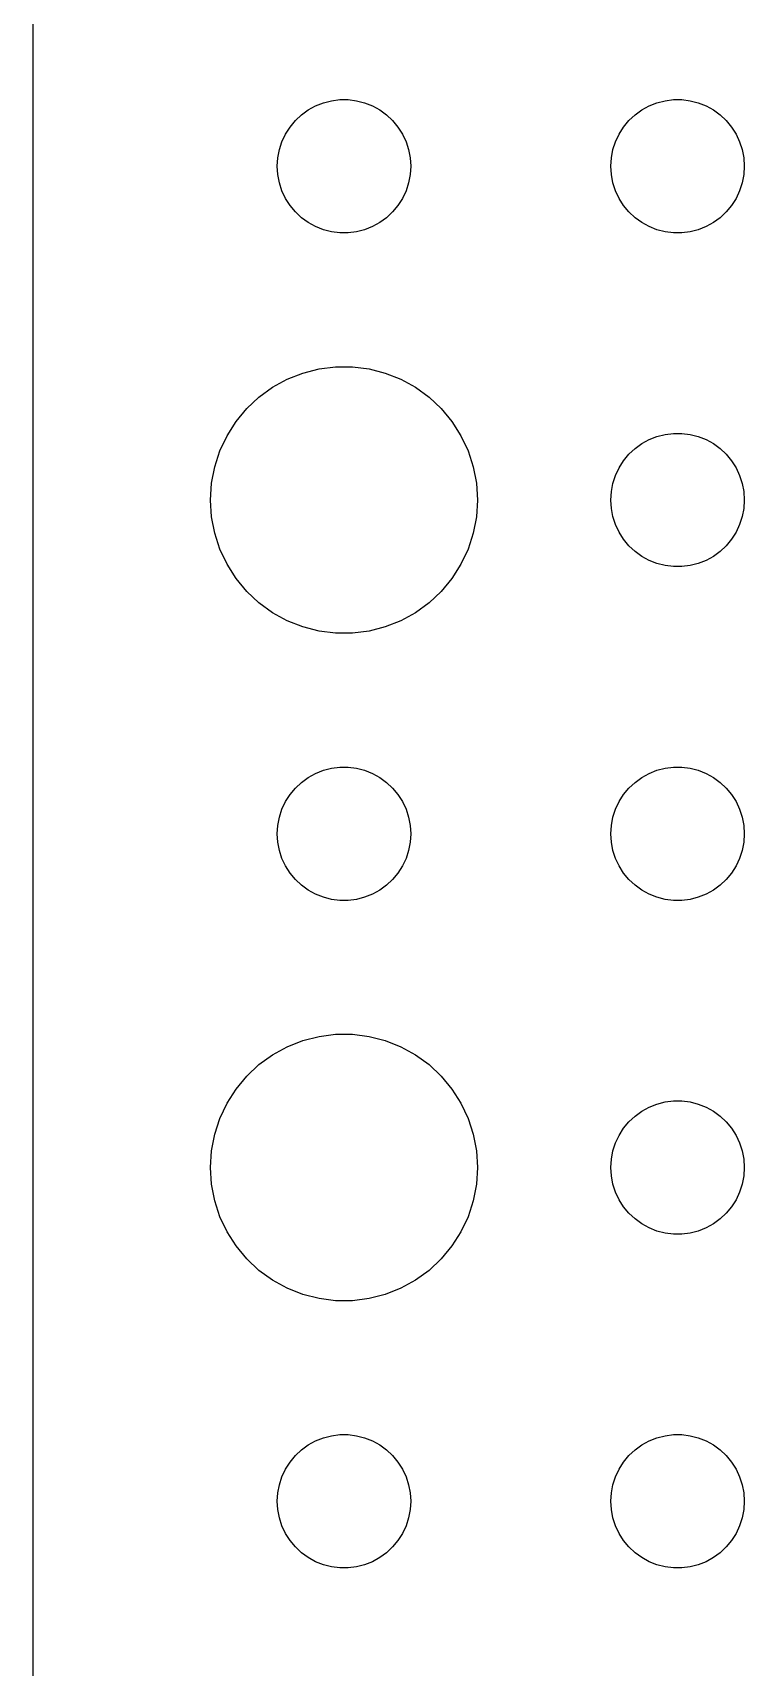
# Model space of a CAD drawing. Header units: metres. Extents: x -82 to 82, y -82 to 82.
# Drawn here: x -82 to -66, y -41.23 to -4.5 of the extents above; entities that cross this region are included whole.
import ezdxf

# ---------------------------------------------------------------- set-up
doc = ezdxf.new("R2010")
doc.units = ezdxf.units.M

msp = doc.modelspace()

# ---------------------------------------------------------------- linework, layer by layer
for p, q in [((-82, 77), (-82, -77)), ((-75.9561, -6.34422), (-75.8037, -6.23351)), ((-75.8037, -6.23351), (-75.6387, -6.14275)), ((-75.6387, -6.14275), (-75.4635, -6.07341)), ((-75.4635, -6.07341), (-75.2811, -6.02657)), ((-75.2811, -6.02657), (-75.0942, -6.00294)), ((-75.0942, -6.00294), (-74.9058, -6.00294)), ((-74.9058, -6.00294), (-74.7189, -6.02657)), ((-74.7189, -6.02657), (-74.5365, -6.07341)), ((-74.5365, -6.07341), (-74.3613, -6.14275)), ((-74.3613, -6.14275), (-74.1963, -6.23351)), ((-74.1963, -6.23351), (-74.0439, -6.34422)), ((-68.4561, -6.34422), (-68.3037, -6.23351)), ((-68.3037, -6.23351), (-68.1387, -6.14275)), ((-68.1387, -6.14275), (-67.9635, -6.07341)), ((-67.9635, -6.07341), (-67.7811, -6.02657)), ((-67.7811, -6.02657), (-67.5942, -6.00294)), ((-67.5942, -6.00294), (-67.4058, -6.00294)), ((-67.4058, -6.00294), (-67.2189, -6.02657)), ((-67.2189, -6.02657), (-67.0365, -6.07341)), ((-67.0365, -6.07341), (-66.8613, -6.14275)), ((-66.8613, -6.14275), (-66.6963, -6.23351)), ((-66.6963, -6.23351), (-66.5439, -6.34422)), ((-76.2135, -6.61832), (-76.0934, -6.47318)), ((-76.0934, -6.47318), (-75.9561, -6.34422)), ((-74.0439, -6.34422), (-73.9065, -6.47318)), ((-73.9065, -6.47318), (-73.7865, -6.61832)), ((-68.7135, -6.61832), (-68.5934, -6.47318)), ((-68.5934, -6.47318), (-68.4561, -6.34422)), ((-66.5439, -6.34422), (-66.4065, -6.47318)), ((-66.4065, -6.47318), (-66.2865, -6.61832)), ((-76.4529, -7.12695), (-76.3947, -6.9478)), ((-76.3947, -6.9478), (-76.3145, -6.77736)), ((-76.3145, -6.77736), (-76.2135, -6.61832)), ((-73.7865, -6.61832), (-73.6855, -6.77736)), ((-73.6855, -6.77736), (-73.6053, -6.9478)), ((-73.6053, -6.9478), (-73.5471, -7.12695)), ((-68.9529, -7.12695), (-68.8947, -6.9478)), ((-68.8947, -6.9478), (-68.8145, -6.77736)), ((-68.8145, -6.77736), (-68.7135, -6.61832)), ((-66.2865, -6.61832), (-66.1855, -6.77736)), ((-66.1855, -6.77736), (-66.1053, -6.9478)), ((-66.1053, -6.9478), (-66.0471, -7.12695)), ((-76.5, -7.5), (-76.4882, -7.312)), ((-76.4882, -7.312), (-76.4529, -7.12695)), ((-73.5471, -7.12695), (-73.5118, -7.312)), ((-73.5118, -7.312), (-73.5, -7.5)), ((-69, -7.5), (-68.9882, -7.312)), ((-68.9882, -7.312), (-68.9529, -7.12695)), ((-66.0471, -7.12695), (-66.0118, -7.312)), ((-66.0118, -7.312), (-66, -7.5)), ((-76.4882, -7.68799), (-76.5, -7.5)), ((-76.4529, -7.87303), (-76.4882, -7.68799)), ((-73.5118, -7.68799), (-73.5471, -7.87303)), ((-73.5, -7.5), (-73.5118, -7.68799)), ((-68.9882, -7.68799), (-69, -7.5)), ((-68.9529, -7.87303), (-68.9882, -7.68799)), ((-66.0118, -7.68799), (-66.0471, -7.87303)), ((-66, -7.5), (-66.0118, -7.68799)), ((-76.3947, -8.05219), (-76.4529, -7.87303)), ((-76.3145, -8.22263), (-76.3947, -8.05219)), ((-73.6053, -8.05219), (-73.6855, -8.22263)), ((-73.5471, -7.87303), (-73.6053, -8.05219)), ((-68.8947, -8.05219), (-68.9529, -7.87303)), ((-68.8145, -8.22263), (-68.8947, -8.05219)), ((-66.1053, -8.05219), (-66.1855, -8.22263)), ((-66.0471, -7.87303), (-66.1053, -8.05219)), ((-76.2135, -8.38167), (-76.3145, -8.22263)), ((-76.0934, -8.52681), (-76.2135, -8.38167)), ((-73.7865, -8.38167), (-73.9065, -8.52681)), ((-73.6855, -8.22263), (-73.7865, -8.38167)), ((-68.7135, -8.38167), (-68.8145, -8.22263)), ((-68.5934, -8.52681), (-68.7135, -8.38167)), ((-66.2865, -8.38167), (-66.4065, -8.52681)), ((-66.1855, -8.22263), (-66.2865, -8.38167)), ((-75.9561, -8.65576), (-76.0934, -8.52681)), ((-75.8037, -8.76648), (-75.9561, -8.65576)), ((-75.6387, -8.85724), (-75.8037, -8.76648)), ((-74.1963, -8.76648), (-74.3613, -8.85724)), ((-74.0439, -8.65576), (-74.1963, -8.76648)), ((-73.9065, -8.52681), (-74.0439, -8.65576)), ((-68.4561, -8.65576), (-68.5934, -8.52681)), ((-68.3037, -8.76648), (-68.4561, -8.65576)), ((-68.1387, -8.85724), (-68.3037, -8.76648)), ((-66.6963, -8.76648), (-66.8613, -8.85724)), ((-66.5439, -8.65576), (-66.6963, -8.76648)), ((-66.4065, -8.52681), (-66.5439, -8.65576)), ((-75.4635, -8.92657), (-75.6387, -8.85724)), ((-75.2811, -8.97342), (-75.4635, -8.92657)), ((-75.0942, -8.99704), (-75.2811, -8.97342)), ((-74.9058, -8.99704), (-75.0942, -8.99704)), ((-74.7189, -8.97342), (-74.9058, -8.99704)), ((-74.5365, -8.92657), (-74.7189, -8.97342)), ((-74.3613, -8.85724), (-74.5365, -8.92657)), ((-67.9635, -8.92657), (-68.1387, -8.85724)), ((-67.7811, -8.97342), (-67.9635, -8.92657)), ((-67.5942, -8.99704), (-67.7811, -8.97342)), ((-67.4058, -8.99704), (-67.5942, -8.99704)), ((-67.2189, -8.97342), (-67.4058, -8.99704)), ((-67.0365, -8.92657), (-67.2189, -8.97342)), ((-66.8613, -8.85724), (-67.0365, -8.92657)), ((-75.927, -12.1468), (-75.5621, -12.0531)), ((-75.5621, -12.0531), (-75.1884, -12.0059)), ((-75.1884, -12.0059), (-74.8116, -12.0059)), ((-74.8116, -12.0059), (-74.4379, -12.0531)), ((-74.4379, -12.0531), (-74.073, -12.1468)), ((-76.9123, -12.6884), (-76.6075, -12.467)), ((-76.6075, -12.467), (-76.2773, -12.2855)), ((-76.2773, -12.2855), (-75.927, -12.1468)), ((-74.073, -12.1468), (-73.7227, -12.2855)), ((-73.7227, -12.2855), (-73.3925, -12.467)), ((-73.3925, -12.467), (-73.0877, -12.6884)), ((-77.1869, -12.9464), (-76.9123, -12.6884)), ((-73.0877, -12.6884), (-72.8131, -12.9464)), ((-77.427, -13.2366), (-77.1869, -12.9464)), ((-72.8131, -12.9464), (-72.573, -13.2366)), ((-77.7893, -13.8956), (-77.6289, -13.5547)), ((-77.6289, -13.5547), (-77.427, -13.2366)), ((-72.573, -13.2366), (-72.3711, -13.5547)), ((-72.3711, -13.5547), (-72.2107, -13.8956)), ((-68.1387, -13.6427), (-67.9635, -13.5734)), ((-67.9635, -13.5734), (-67.7811, -13.5266)), ((-67.7811, -13.5266), (-67.5942, -13.5029)), ((-67.5942, -13.5029), (-67.4058, -13.5029)), ((-67.4058, -13.5029), (-67.2189, -13.5266)), ((-67.2189, -13.5266), (-67.0365, -13.5734)), ((-67.0365, -13.5734), (-66.8613, -13.6427)), ((-77.9057, -14.2539), (-77.7893, -13.8956)), ((-72.2107, -13.8956), (-72.0943, -14.2539)), ((-68.5934, -13.9732), (-68.4561, -13.8442)), ((-68.4561, -13.8442), (-68.3037, -13.7335)), ((-68.3037, -13.7335), (-68.1387, -13.6427)), ((-66.8613, -13.6427), (-66.6963, -13.7335)), ((-66.6963, -13.7335), (-66.5439, -13.8442)), ((-66.5439, -13.8442), (-66.4065, -13.9732)), ((-77.9763, -14.624), (-77.9057, -14.2539)), ((-72.0943, -14.2539), (-72.0237, -14.624)), ((-68.8947, -14.4478), (-68.8145, -14.2774)), ((-68.8145, -14.2774), (-68.7135, -14.1183)), ((-68.7135, -14.1183), (-68.5934, -13.9732)), ((-66.4065, -13.9732), (-66.2865, -14.1183)), ((-66.2865, -14.1183), (-66.1855, -14.2774)), ((-66.1855, -14.2774), (-66.1053, -14.4478)), ((-78, -15), (-77.9763, -14.624)), ((-72.0237, -14.624), (-72, -15)), ((-68.9882, -14.812), (-68.9529, -14.627)), ((-68.9529, -14.627), (-68.8947, -14.4478)), ((-66.1053, -14.4478), (-66.0471, -14.627)), ((-66.0471, -14.627), (-66.0118, -14.812)), ((-77.9763, -15.376), (-78, -15)), ((-72, -15), (-72.0237, -15.376)), ((-69, -15), (-68.9882, -14.812)), ((-68.9882, -15.188), (-69, -15)), ((-66.0118, -14.812), (-66, -15)), ((-66, -15), (-66.0118, -15.188)), ((-77.9057, -15.7461), (-77.9763, -15.376)), ((-72.0237, -15.376), (-72.0943, -15.7461)), ((-68.9529, -15.373), (-68.9882, -15.188)), ((-68.8947, -15.5522), (-68.9529, -15.373)), ((-66.0471, -15.373), (-66.1053, -15.5522)), ((-66.0118, -15.188), (-66.0471, -15.373)), ((-77.7893, -16.1044), (-77.9057, -15.7461)), ((-72.0943, -15.7461), (-72.2107, -16.1044)), ((-68.8145, -15.7226), (-68.8947, -15.5522)), ((-68.7135, -15.8817), (-68.8145, -15.7226)), ((-66.1855, -15.7226), (-66.2865, -15.8817)), ((-66.1053, -15.5522), (-66.1855, -15.7226)), ((-77.6289, -16.4453), (-77.7893, -16.1044)), ((-72.2107, -16.1044), (-72.3711, -16.4453)), ((-68.5934, -16.0268), (-68.7135, -15.8817)), ((-68.4561, -16.1558), (-68.5934, -16.0268)), ((-68.3037, -16.2665), (-68.4561, -16.1558)), ((-66.5439, -16.1558), (-66.6963, -16.2665)), ((-66.4065, -16.0268), (-66.5439, -16.1558)), ((-66.2865, -15.8817), (-66.4065, -16.0268)), ((-77.427, -16.7634), (-77.6289, -16.4453)), ((-72.3711, -16.4453), (-72.573, -16.7634)), ((-68.1387, -16.3572), (-68.3037, -16.2665)), ((-67.9635, -16.4266), (-68.1387, -16.3572)), ((-67.7811, -16.4734), (-67.9635, -16.4266)), ((-67.5942, -16.497), (-67.7811, -16.4734)), ((-67.4058, -16.497), (-67.5942, -16.497)), ((-67.2189, -16.4734), (-67.4058, -16.497)), ((-67.0365, -16.4266), (-67.2189, -16.4734)), ((-66.8613, -16.3572), (-67.0365, -16.4266)), ((-66.6963, -16.2665), (-66.8613, -16.3572)), ((-77.1869, -17.0536), (-77.427, -16.7634)), ((-72.573, -16.7634), (-72.8131, -17.0536)), ((-76.9123, -17.3115), (-77.1869, -17.0536)), ((-72.8131, -17.0536), (-73.0877, -17.3115)), ((-76.6075, -17.533), (-76.9123, -17.3115)), ((-76.2773, -17.7145), (-76.6075, -17.533)), ((-73.3925, -17.533), (-73.7227, -17.7145)), ((-73.0877, -17.3115), (-73.3925, -17.533)), ((-75.927, -17.8532), (-76.2773, -17.7145)), ((-75.5621, -17.9469), (-75.927, -17.8532)), ((-75.1884, -17.9941), (-75.5621, -17.9469)), ((-74.8116, -17.9941), (-75.1884, -17.9941)), ((-74.4379, -17.9469), (-74.8116, -17.9941)), ((-74.073, -17.8532), (-74.4379, -17.9469)), ((-73.7227, -17.7145), (-74.073, -17.8532)), ((-75.9561, -21.3442), (-75.8037, -21.2335)), ((-75.8037, -21.2335), (-75.6387, -21.1427)), ((-75.6387, -21.1427), (-75.4635, -21.0734)), ((-75.4635, -21.0734), (-75.2811, -21.0266)), ((-75.2811, -21.0266), (-75.0942, -21.003)), ((-75.0942, -21.003), (-74.9058, -21.003)), ((-74.9058, -21.003), (-74.7189, -21.0266)), ((-74.7189, -21.0266), (-74.5365, -21.0734)), ((-74.5365, -21.0734), (-74.3613, -21.1427)), ((-74.3613, -21.1427), (-74.1963, -21.2335)), ((-74.1963, -21.2335), (-74.0439, -21.3442)), ((-68.4561, -21.3442), (-68.3037, -21.2335)), ((-68.3037, -21.2335), (-68.1387, -21.1427)), ((-68.1387, -21.1427), (-67.9635, -21.0734)), ((-67.9635, -21.0734), (-67.7811, -21.0266)), ((-67.7811, -21.0266), (-67.5942, -21.003)), ((-67.5942, -21.003), (-67.4058, -21.003)), ((-67.4058, -21.003), (-67.2189, -21.0266)), ((-67.2189, -21.0266), (-67.0365, -21.0734)), ((-67.0365, -21.0734), (-66.8613, -21.1427)), ((-66.8613, -21.1427), (-66.6963, -21.2335)), ((-66.6963, -21.2335), (-66.5439, -21.3442)), ((-76.3145, -21.7774), (-76.2135, -21.6183)), ((-76.2135, -21.6183), (-76.0934, -21.4732)), ((-76.0934, -21.4732), (-75.9561, -21.3442)), ((-74.0439, -21.3442), (-73.9065, -21.4732)), ((-73.9065, -21.4732), (-73.7865, -21.6183)), ((-73.7865, -21.6183), (-73.6855, -21.7774)), ((-68.8145, -21.7774), (-68.7135, -21.6183)), ((-68.7135, -21.6183), (-68.5934, -21.4732)), ((-68.5934, -21.4732), (-68.4561, -21.3442)), ((-66.5439, -21.3442), (-66.4065, -21.4732)), ((-66.4065, -21.4732), (-66.2865, -21.6183)), ((-66.2865, -21.6183), (-66.1855, -21.7774)), ((-76.4529, -22.127), (-76.3947, -21.9478)), ((-76.3947, -21.9478), (-76.3145, -21.7774)), ((-73.6855, -21.7774), (-73.6053, -21.9478)), ((-73.6053, -21.9478), (-73.5471, -22.127)), ((-68.9529, -22.127), (-68.8947, -21.9478)), ((-68.8947, -21.9478), (-68.8145, -21.7774)), ((-66.1855, -21.7774), (-66.1053, -21.9478)), ((-66.1053, -21.9478), (-66.0471, -22.127)), ((-76.5, -22.5), (-76.4882, -22.312)), ((-76.4882, -22.312), (-76.4529, -22.127)), ((-73.5471, -22.127), (-73.5118, -22.312)), ((-73.5118, -22.312), (-73.5, -22.5)), ((-69, -22.5), (-68.9882, -22.312)), ((-68.9882, -22.312), (-68.9529, -22.127)), ((-66.0471, -22.127), (-66.0118, -22.312)), ((-66.0118, -22.312), (-66, -22.5)), ((-76.4882, -22.688), (-76.5, -22.5)), ((-76.4529, -22.873), (-76.4882, -22.688)), ((-73.5118, -22.688), (-73.5471, -22.873)), ((-73.5, -22.5), (-73.5118, -22.688)), ((-68.9882, -22.688), (-69, -22.5)), ((-68.9529, -22.873), (-68.9882, -22.688)), ((-66.0118, -22.688), (-66.0471, -22.873)), ((-66, -22.5), (-66.0118, -22.688)), ((-76.3947, -23.0522), (-76.4529, -22.873)), ((-76.3145, -23.2226), (-76.3947, -23.0522)), ((-73.6053, -23.0522), (-73.6855, -23.2226)), ((-73.5471, -22.873), (-73.6053, -23.0522)), ((-68.8947, -23.0522), (-68.9529, -22.873)), ((-68.8145, -23.2226), (-68.8947, -23.0522)), ((-66.1053, -23.0522), (-66.1855, -23.2226)), ((-66.0471, -22.873), (-66.1053, -23.0522)), ((-76.2135, -23.3817), (-76.3145, -23.2226)), ((-76.0934, -23.5268), (-76.2135, -23.3817)), ((-73.7865, -23.3817), (-73.9065, -23.5268)), ((-73.6855, -23.2226), (-73.7865, -23.3817)), ((-68.7135, -23.3817), (-68.8145, -23.2226)), ((-68.5934, -23.5268), (-68.7135, -23.3817)), ((-66.2865, -23.3817), (-66.4065, -23.5268)), ((-66.1855, -23.2226), (-66.2865, -23.3817)), ((-75.9561, -23.6558), (-76.0934, -23.5268)), ((-75.8037, -23.7665), (-75.9561, -23.6558)), ((-75.6387, -23.8572), (-75.8037, -23.7665)), ((-75.4635, -23.9266), (-75.6387, -23.8572)), ((-74.3613, -23.8572), (-74.5365, -23.9266)), ((-74.1963, -23.7665), (-74.3613, -23.8572)), ((-74.0439, -23.6558), (-74.1963, -23.7665)), ((-73.9065, -23.5268), (-74.0439, -23.6558)), ((-68.4561, -23.6558), (-68.5934, -23.5268)), ((-68.3037, -23.7665), (-68.4561, -23.6558)), ((-68.1387, -23.8572), (-68.3037, -23.7665)), ((-67.9635, -23.9266), (-68.1387, -23.8572)), ((-66.8613, -23.8572), (-67.0365, -23.9266)), ((-66.6963, -23.7665), (-66.8613, -23.8572)), ((-66.5439, -23.6558), (-66.6963, -23.7665)), ((-66.4065, -23.5268), (-66.5439, -23.6558)), ((-75.2811, -23.9734), (-75.4635, -23.9266)), ((-75.0942, -23.997), (-75.2811, -23.9734)), ((-74.9058, -23.997), (-75.0942, -23.997)), ((-74.7189, -23.9734), (-74.9058, -23.997)), ((-74.5365, -23.9266), (-74.7189, -23.9734)), ((-67.7811, -23.9734), (-67.9635, -23.9266)), ((-67.5942, -23.997), (-67.7811, -23.9734)), ((-67.4058, -23.997), (-67.5942, -23.997)), ((-67.2189, -23.9734), (-67.4058, -23.997)), ((-67.0365, -23.9266), (-67.2189, -23.9734)), ((-76.2773, -27.2855), (-75.927, -27.1468)), ((-75.927, -27.1468), (-75.5621, -27.0531)), ((-75.5621, -27.0531), (-75.1884, -27.0059)), ((-75.1884, -27.0059), (-74.8116, -27.0059)), ((-74.8116, -27.0059), (-74.4379, -27.0531)), ((-74.4379, -27.0531), (-74.073, -27.1468)), ((-74.073, -27.1468), (-73.7227, -27.2855)), ((-76.9123, -27.6884), (-76.6075, -27.467)), ((-76.6075, -27.467), (-76.2773, -27.2855)), ((-73.7227, -27.2855), (-73.3925, -27.467)), ((-73.3925, -27.467), (-73.0877, -27.6884)), ((-77.1869, -27.9464), (-76.9123, -27.6884)), ((-73.0877, -27.6884), (-72.8131, -27.9464)), ((-77.6289, -28.5547), (-77.427, -28.2366)), ((-77.427, -28.2366), (-77.1869, -27.9464)), ((-72.8131, -27.9464), (-72.573, -28.2366)), ((-72.573, -28.2366), (-72.3711, -28.5547)), ((-77.7893, -28.8956), (-77.6289, -28.5547)), ((-72.3711, -28.5547), (-72.2107, -28.8956)), ((-68.3037, -28.7335), (-68.1387, -28.6427)), ((-68.1387, -28.6427), (-67.9635, -28.5734)), ((-67.9635, -28.5734), (-67.7811, -28.5266)), ((-67.7811, -28.5266), (-67.5942, -28.503)), ((-67.5942, -28.503), (-67.4058, -28.503)), ((-67.4058, -28.503), (-67.2189, -28.5266)), ((-67.2189, -28.5266), (-67.0365, -28.5734)), ((-67.0365, -28.5734), (-66.8613, -28.6427)), ((-66.8613, -28.6427), (-66.6963, -28.7335)), ((-77.9057, -29.2539), (-77.7893, -28.8956)), ((-72.2107, -28.8956), (-72.0943, -29.2539)), ((-68.7135, -29.1183), (-68.5934, -28.9732)), ((-68.5934, -28.9732), (-68.4561, -28.8442)), ((-68.4561, -28.8442), (-68.3037, -28.7335)), ((-66.6963, -28.7335), (-66.5439, -28.8442)), ((-66.5439, -28.8442), (-66.4065, -28.9732)), ((-66.4065, -28.9732), (-66.2865, -29.1183)), ((-77.9763, -29.624), (-77.9057, -29.2539)), ((-72.0943, -29.2539), (-72.0237, -29.624)), ((-68.8947, -29.4478), (-68.8145, -29.2774)), ((-68.8145, -29.2774), (-68.7135, -29.1183)), ((-66.2865, -29.1183), (-66.1855, -29.2774)), ((-66.1855, -29.2774), (-66.1053, -29.4478)), ((-78, -30), (-77.9763, -29.624)), ((-72.0237, -29.624), (-72, -30)), ((-68.9882, -29.812), (-68.9529, -29.627)), ((-68.9529, -29.627), (-68.8947, -29.4478)), ((-66.1053, -29.4478), (-66.0471, -29.627)), ((-66.0471, -29.627), (-66.0118, -29.812)), ((-77.9763, -30.376), (-78, -30)), ((-72, -30), (-72.0237, -30.376)), ((-69, -30), (-68.9882, -29.812)), ((-68.9882, -30.188), (-69, -30)), ((-66.0118, -29.812), (-66, -30)), ((-66, -30), (-66.0118, -30.188)), ((-77.9057, -30.7461), (-77.9763, -30.376)), ((-72.0237, -30.376), (-72.0943, -30.7461)), ((-68.9529, -30.373), (-68.9882, -30.188)), ((-68.8947, -30.5522), (-68.9529, -30.373)), ((-66.0471, -30.373), (-66.1053, -30.5522)), ((-66.0118, -30.188), (-66.0471, -30.373)), ((-77.7893, -31.1044), (-77.9057, -30.7461)), ((-72.0943, -30.7461), (-72.2107, -31.1044)), ((-68.8145, -30.7226), (-68.8947, -30.5522)), ((-68.7135, -30.8817), (-68.8145, -30.7226)), ((-66.1855, -30.7226), (-66.2865, -30.8817)), ((-66.1053, -30.5522), (-66.1855, -30.7226)), ((-77.6289, -31.4453), (-77.7893, -31.1044)), ((-72.2107, -31.1044), (-72.3711, -31.4453)), ((-68.5934, -31.0268), (-68.7135, -30.8817)), ((-68.4561, -31.1558), (-68.5934, -31.0268)), ((-68.3037, -31.2665), (-68.4561, -31.1558)), ((-66.5439, -31.1558), (-66.6963, -31.2665)), ((-66.4065, -31.0268), (-66.5439, -31.1558)), ((-66.2865, -30.8817), (-66.4065, -31.0268)), ((-77.427, -31.7634), (-77.6289, -31.4453)), ((-72.3711, -31.4453), (-72.573, -31.7634)), ((-68.1387, -31.3572), (-68.3037, -31.2665)), ((-67.9635, -31.4266), (-68.1387, -31.3572)), ((-67.7811, -31.4734), (-67.9635, -31.4266)), ((-67.5942, -31.497), (-67.7811, -31.4734)), ((-67.4058, -31.497), (-67.5942, -31.497)), ((-67.2189, -31.4734), (-67.4058, -31.497)), ((-67.0365, -31.4266), (-67.2189, -31.4734)), ((-66.8613, -31.3572), (-67.0365, -31.4266)), ((-66.6963, -31.2665), (-66.8613, -31.3572)), ((-77.1869, -32.0536), (-77.427, -31.7634)), ((-72.573, -31.7634), (-72.8131, -32.0536)), ((-76.9123, -32.3115), (-77.1869, -32.0536)), ((-76.6075, -32.533), (-76.9123, -32.3115)), ((-73.0877, -32.3115), (-73.3925, -32.533)), ((-72.8131, -32.0536), (-73.0877, -32.3115)), ((-76.2773, -32.7145), (-76.6075, -32.533)), ((-73.3925, -32.533), (-73.7227, -32.7145)), ((-75.927, -32.8532), (-76.2773, -32.7145)), ((-75.5621, -32.9469), (-75.927, -32.8532)), ((-75.1884, -32.9941), (-75.5621, -32.9469)), ((-74.8116, -32.9941), (-75.1884, -32.9941)), ((-74.4379, -32.9469), (-74.8116, -32.9941)), ((-74.073, -32.8532), (-74.4379, -32.9469)), ((-73.7227, -32.7145), (-74.073, -32.8532)), ((-76.0934, -36.4732), (-75.9561, -36.3442)), ((-75.9561, -36.3442), (-75.8037, -36.2335)), ((-75.8037, -36.2335), (-75.6387, -36.1428)), ((-75.6387, -36.1428), (-75.4635, -36.0734)), ((-75.4635, -36.0734), (-75.2811, -36.0266)), ((-75.2811, -36.0266), (-75.0942, -36.003)), ((-75.0942, -36.003), (-74.9058, -36.003)), ((-74.9058, -36.003), (-74.7189, -36.0266)), ((-74.7189, -36.0266), (-74.5365, -36.0734)), ((-74.5365, -36.0734), (-74.3613, -36.1428)), ((-74.3613, -36.1428), (-74.1963, -36.2335)), ((-74.1963, -36.2335), (-74.0439, -36.3442)), ((-74.0439, -36.3442), (-73.9065, -36.4732)), ((-68.5934, -36.4732), (-68.4561, -36.3442)), ((-68.4561, -36.3442), (-68.3037, -36.2335)), ((-68.3037, -36.2335), (-68.1387, -36.1428)), ((-68.1387, -36.1428), (-67.9635, -36.0734)), ((-67.9635, -36.0734), (-67.7811, -36.0266)), ((-67.7811, -36.0266), (-67.5942, -36.003)), ((-67.5942, -36.003), (-67.4058, -36.003)), ((-67.4058, -36.003), (-67.2189, -36.0266)), ((-67.2189, -36.0266), (-67.0365, -36.0734)), ((-67.0365, -36.0734), (-66.8613, -36.1428)), ((-66.8613, -36.1428), (-66.6963, -36.2335)), ((-66.6963, -36.2335), (-66.5439, -36.3442)), ((-66.5439, -36.3442), (-66.4065, -36.4732)), ((-76.3145, -36.7774), (-76.2135, -36.6183)), ((-76.2135, -36.6183), (-76.0934, -36.4732)), ((-73.9065, -36.4732), (-73.7865, -36.6183)), ((-73.7865, -36.6183), (-73.6855, -36.7774)), ((-68.8145, -36.7774), (-68.7135, -36.6183)), ((-68.7135, -36.6183), (-68.5934, -36.4732)), ((-66.4065, -36.4732), (-66.2865, -36.6183)), ((-66.2865, -36.6183), (-66.1855, -36.7774)), ((-76.4529, -37.127), (-76.3947, -36.9478)), ((-76.3947, -36.9478), (-76.3145, -36.7774)), ((-73.6855, -36.7774), (-73.6053, -36.9478)), ((-73.6053, -36.9478), (-73.5471, -37.127)), ((-68.9529, -37.127), (-68.8947, -36.9478)), ((-68.8947, -36.9478), (-68.8145, -36.7774)), ((-66.1855, -36.7774), (-66.1053, -36.9478)), ((-66.1053, -36.9478), (-66.0471, -37.127)), ((-76.5, -37.5), (-76.4882, -37.312)), ((-76.4882, -37.312), (-76.4529, -37.127)), ((-73.5471, -37.127), (-73.5118, -37.312)), ((-73.5118, -37.312), (-73.5, -37.5)), ((-69, -37.5), (-68.9882, -37.312)), ((-68.9882, -37.312), (-68.9529, -37.127)), ((-66.0471, -37.127), (-66.0118, -37.312)), ((-66.0118, -37.312), (-66, -37.5)), ((-76.4882, -37.688), (-76.5, -37.5)), ((-76.4529, -37.873), (-76.4882, -37.688)), ((-73.5118, -37.688), (-73.5471, -37.873)), ((-73.5, -37.5), (-73.5118, -37.688)), ((-68.9882, -37.688), (-69, -37.5)), ((-68.9529, -37.873), (-68.9882, -37.688)), ((-66.0118, -37.688), (-66.0471, -37.873)), ((-66, -37.5), (-66.0118, -37.688)), ((-76.3947, -38.0522), (-76.4529, -37.873)), ((-76.3145, -38.2226), (-76.3947, -38.0522)), ((-73.6053, -38.0522), (-73.6855, -38.2226)), ((-73.5471, -37.873), (-73.6053, -38.0522)), ((-68.8947, -38.0522), (-68.9529, -37.873)), ((-68.8145, -38.2226), (-68.8947, -38.0522)), ((-66.1053, -38.0522), (-66.1855, -38.2226)), ((-66.0471, -37.873), (-66.1053, -38.0522)), ((-76.2135, -38.3817), (-76.3145, -38.2226)), ((-76.0934, -38.5268), (-76.2135, -38.3817)), ((-75.9561, -38.6558), (-76.0934, -38.5268)), ((-73.9065, -38.5268), (-74.0439, -38.6558)), ((-73.7865, -38.3817), (-73.9065, -38.5268)), ((-73.6855, -38.2226), (-73.7865, -38.3817)), ((-68.7135, -38.3817), (-68.8145, -38.2226)), ((-68.5934, -38.5268), (-68.7135, -38.3817)), ((-68.4561, -38.6558), (-68.5934, -38.5268)), ((-66.4065, -38.5268), (-66.5439, -38.6558)), ((-66.2865, -38.3817), (-66.4065, -38.5268)), ((-66.1855, -38.2226), (-66.2865, -38.3817)), ((-75.8037, -38.7665), (-75.9561, -38.6558)), ((-75.6387, -38.8572), (-75.8037, -38.7665)), ((-75.4635, -38.9266), (-75.6387, -38.8572)), ((-75.2811, -38.9734), (-75.4635, -38.9266)), ((-74.5365, -38.9266), (-74.7189, -38.9734)), ((-74.3613, -38.8572), (-74.5365, -38.9266)), ((-74.1963, -38.7665), (-74.3613, -38.8572)), ((-74.0439, -38.6558), (-74.1963, -38.7665)), ((-68.3037, -38.7665), (-68.4561, -38.6558)), ((-68.1387, -38.8572), (-68.3037, -38.7665)), ((-67.9635, -38.9266), (-68.1387, -38.8572)), ((-67.7811, -38.9734), (-67.9635, -38.9266)), ((-67.0365, -38.9266), (-67.2189, -38.9734)), ((-66.8613, -38.8572), (-67.0365, -38.9266)), ((-66.6963, -38.7665), (-66.8613, -38.8572)), ((-66.5439, -38.6558), (-66.6963, -38.7665)), ((-75.0942, -38.997), (-75.2811, -38.9734)), ((-74.9058, -38.997), (-75.0942, -38.997)), ((-74.7189, -38.9734), (-74.9058, -38.997)), ((-67.5942, -38.997), (-67.7811, -38.9734)), ((-67.4058, -38.997), (-67.5942, -38.997)), ((-67.2189, -38.9734), (-67.4058, -38.997))]:
    msp.add_line(p, q)

doc.saveas('drawing.dxf')
